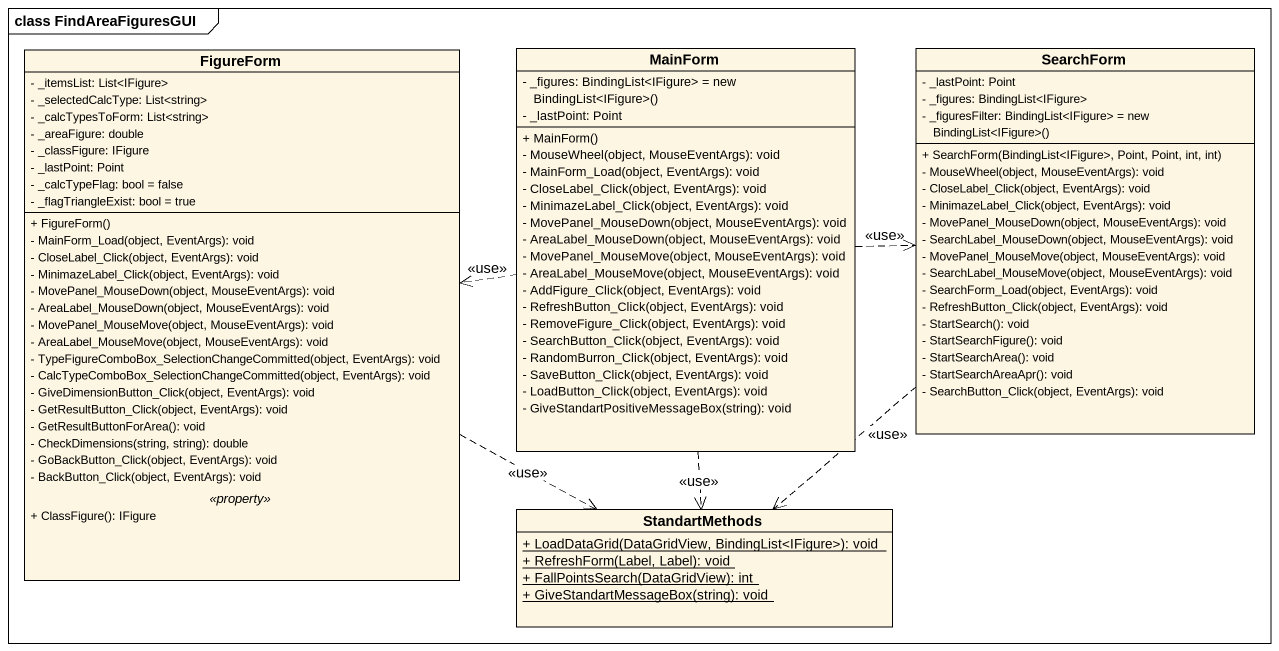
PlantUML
@startuml
mainframe class FindAreaFiguresGUI
hide circle
hide empty members
skinparam classAttributeIconSize 0
class FigureForm {
  - _itemsList: List<IFigure>
  - _selectedCalcType: List<string>
  - _calcTypesToForm: List<string>
  - _areaFigure: double
  - _classFigure: IFigure
  - _lastPoint: Point
  - _calcTypeFlag: bool = false
  - _flagTriangleExist: bool = true
  --
  + FigureForm()
  - MainForm_Load(object, EventArgs): void
  - CloseLabel_Click(object, EventArgs): void
  - MinimazeLabel_Click(object, EventArgs): void
  - MovePanel_MouseDown(object, MouseEventArgs): void
  - AreaLabel_MouseDown(object, MouseEventArgs): void
  - MovePanel_MouseMove(object, MouseEventArgs): void
  - AreaLabel_MouseMove(object, MouseEventArgs): void
  - TypeFigureComboBox_SelectionChangeCommitted(object, EventArgs): void
  - CalcTypeComboBox_SelectionChangeCommitted(object, EventArgs): void
  - GiveDimensionButton_Click(object, EventArgs): void
  - GetResultButton_Click(object, EventArgs): void
  - GetResultButtonForArea(): void
  - CheckDimensions(string, string): double
  - GoBackButton_Click(object, EventArgs): void
  - BackButton_Click(object, EventArgs): void
  .. <<property>> ..
  + ClassFigure(): IFigure
}
class MainForm {
  {field} - _figures: BindingList<IFigure> = new BindingList<IFigure>()
  - _lastPoint: Point
  + MainForm()
  - MouseWheel(object, MouseEventArgs): void
  - MainForm_Load(object, EventArgs): void
  - CloseLabel_Click(object, EventArgs): void
  - MinimazeLabel_Click(object, EventArgs): void
  - MovePanel_MouseDown(object, MouseEventArgs): void
  - AreaLabel_MouseDown(object, MouseEventArgs): void
  - MovePanel_MouseMove(object, MouseEventArgs): void
  - AreaLabel_MouseMove(object, MouseEventArgs): void
  - AddFigure_Click(object, EventArgs): void
  - RefreshButton_Click(object, EventArgs): void
  - RemoveFigure_Click(object, EventArgs): void
  - SearchButton_Click(object, EventArgs): void
  - RandomBurron_Click(object, EventArgs): void
  - SaveButton_Click(object, EventArgs): void
  - LoadButton_Click(object, EventArgs): void
  - GiveStandartPositiveMessageBox(string): void
}
class SearchForm {
  - _lastPoint: Point
  - _figures: BindingList<IFigure>
  {field} - _figuresFilter: BindingList<IFigure> = new BindingList<IFigure>()
  + SearchForm(BindingList<IFigure>, Point, Point, int, int)
  - MouseWheel(object, MouseEventArgs): void
  - CloseLabel_Click(object, EventArgs): void
  - MinimazeLabel_Click(object, EventArgs): void
  - MovePanel_MouseDown(object, MouseEventArgs): void
  - SearchLabel_MouseDown(object, MouseEventArgs): void
  - MovePanel_MouseMove(object, MouseEventArgs): void
  - SearchLabel_MouseMove(object, MouseEventArgs): void
  - SearchForm_Load(object, EventArgs): void
  - RefreshButton_Click(object, EventArgs): void
  - StartSearch(): void
  - StartSearchFigure(): void
  - StartSearchArea(): void
  - StartSearchAreaApr(): void
  - SearchButton_Click(object, EventArgs): void
}
class StandartMethods {
  {static} + LoadDataGrid(DataGridView, BindingList<IFigure>): void
  {static} + RefreshForm(Label, Label): void
  {static} + FallPointsSearch(DataGridView): int
  {static} + GiveStandartMessageBox(string): void
}
FigureForm .right.> StandartMethods : <<use>>
MainForm .left.> FigureForm : <<use>>
MainForm .right.> SearchForm : <<use>>
MainForm ..> StandartMethods : <<use>>
SearchForm ..> StandartMethods : <<use>>
@enduml
